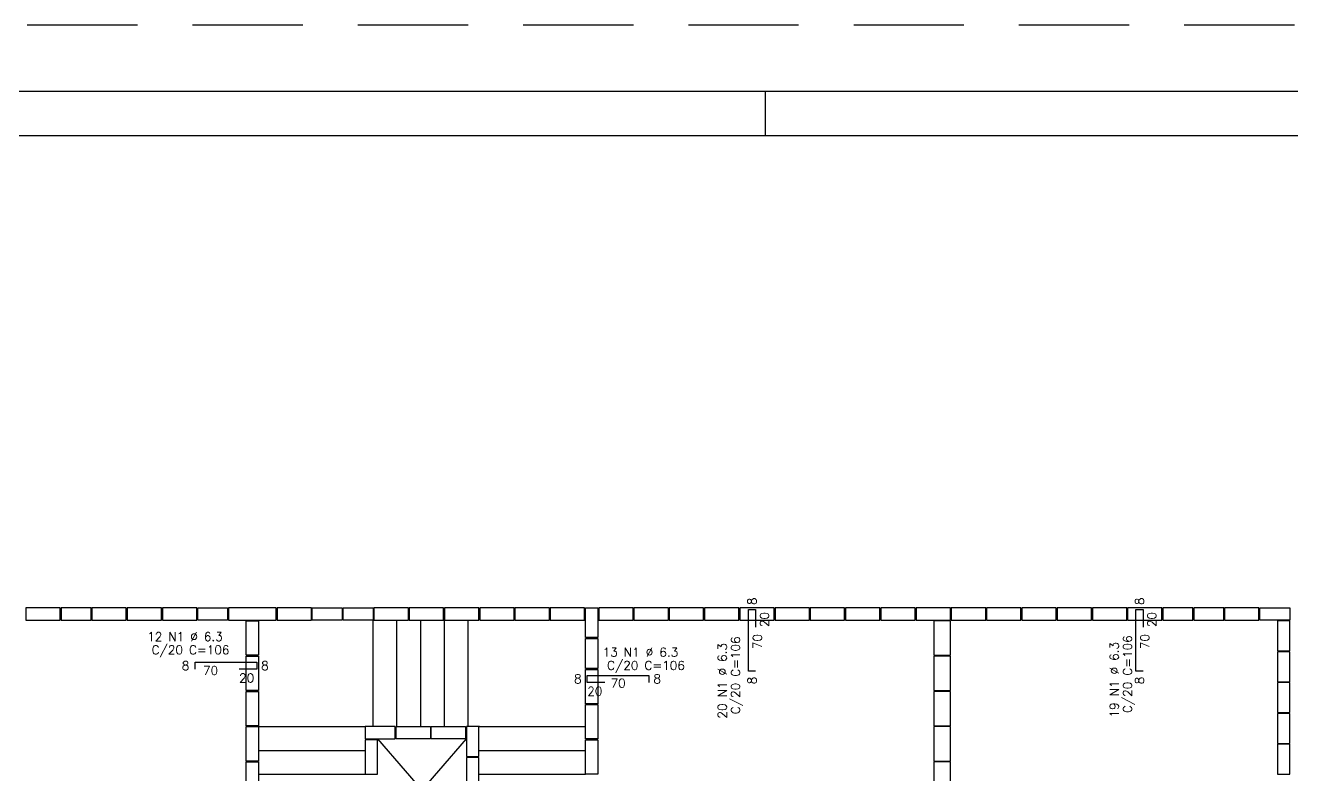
# Model space of a CAD drawing. Extents: x -1 to 121, y -1 to 86.
# Drawn here: x 46.76 to 75.49, y 68.79 to 85.8 of the extents above; entities that cross this region are included whole.
import ezdxf

# ---------------------------------------------------------------- set-up
doc = ezdxf.new("R2010")
doc.units = 0
doc.header["$MEASUREMENT"] = 0
doc.linetypes.add('HIDDEN', pattern=[0.375, 0.25, -0.125])
doc.layers.get('0').update_dxf_attribs({"linetype": 'CONTINUOUS'})
doc.layers.get('Defpoints').update_dxf_attribs({"linetype": 'CONTINUOUS'})
for name, color, linetype in [('ARQ_FOLHA', 7, 'CONTINUOUS'), ('PENA_01', 1, 'CONTINUOUS'), ('PENA_02', 2, 'CONTINUOUS'), ('PENA_03', 3, 'CONTINUOUS'), ('PENA_05', 5, 'CONTINUOUS')]:
    doc.layers.add(name, color=color, linetype=linetype)
doc.styles.get("Standard").update_dxf_attribs({"font": 'ROMANS.SHX'})

# ---------------------------------------------------------------- blocks, each defined once
blk = doc.blocks.new('FOLHA A0 - 1189 X 841')
at = {"layer": 'ARQ_FOLHA', "color": 1}
blk.add_line((-555, 831), (-555, 841), dxfattribs=at)
for points in [[(-1189, 0), (0, 0), (0, 841), (-1189, 841)], [(-10, 10), (-1164, 10), (-1164, 831), (-10, 831)]]:
    blk.add_lwpolyline(points, close=True, dxfattribs=at)
at = {"layer": 'Defpoints', "color": 8, "linetype": 'HIDDEN', "ltscale": 100}
blk.add_lwpolyline([(-1204, -15), (15, -15), (15, 856), (-1204, 856)], close=True, dxfattribs=at)
blk = doc.blocks.new('*U27')
blk.add_blockref('FOLHA A0 - 1189 X 841', (0, 0))

msp = doc.modelspace()

# ---------------------------------------------------------------- linework, layer by layer
at = {"layer": 'PENA_01', "linetype": 'Continuous'}
for p, q in [((47.549, 72.584), (46.769, 72.584)), ((46.769, 72.584), (46.769, 72.304)), ((47.549, 72.304), (47.549, 72.584)), ((48.249, 72.584), (47.569, 72.584)), ((47.569, 72.584), (47.569, 72.304)), ((48.249, 72.304), (48.249, 72.584)), ((49.049, 72.584), (48.269, 72.584)), ((48.269, 72.584), (48.269, 72.304)), ((49.049, 72.304), (49.049, 72.584)), ((49.849, 72.584), (49.069, 72.584)), ((49.069, 72.584), (49.069, 72.304)), ((49.849, 72.304), (49.849, 72.584)), ((50.649, 72.584), (49.869, 72.584)), ((49.869, 72.584), (49.869, 72.304)), ((50.649, 72.304), (50.649, 72.584)), ((50.669, 72.304), (50.669, 72.584)), ((50.669, 72.584), (51.349, 72.584)), ((51.349, 72.584), (51.349, 72.304)), ((52.449, 72.584), (51.369, 72.584)), ((51.369, 72.584), (51.369, 72.304)), ((52.449, 72.304), (52.449, 72.584)), ((53.249, 72.584), (52.469, 72.584)), ((52.469, 72.584), (52.469, 72.304)), ((53.249, 72.304), (53.249, 72.584)), ((53.269, 72.304), (53.269, 72.584)), ((53.269, 72.584), (53.949, 72.584)), ((53.949, 72.584), (53.949, 72.304)), ((53.969, 72.304), (53.969, 72.584)), ((53.969, 72.584), (54.649, 72.584)), ((54.649, 72.584), (54.649, 72.304)), ((55.449, 72.584), (54.669, 72.584)), ((54.669, 72.584), (54.669, 72.304)), ((55.449, 72.304), (55.449, 72.584)), ((56.249, 72.584), (55.469, 72.584)), ((55.469, 72.584), (55.469, 72.304)), ((56.249, 72.304), (56.249, 72.584)), ((57.049, 72.584), (56.269, 72.584)), ((56.269, 72.584), (56.269, 72.304)), ((57.049, 72.304), (57.049, 72.584)), ((57.849, 72.584), (57.069, 72.584)), ((57.069, 72.584), (57.069, 72.304)), ((57.849, 72.304), (57.849, 72.584)), ((58.649, 72.584), (57.869, 72.584)), ((57.869, 72.584), (57.869, 72.304)), ((58.649, 72.304), (58.649, 72.584)), ((59.449, 72.584), (58.669, 72.584)), ((58.669, 72.584), (58.669, 72.304)), ((59.449, 72.304), (59.449, 72.584)), ((59.469, 71.904), (59.469, 72.584)), ((59.469, 72.584), (59.749, 72.584)), ((59.749, 72.584), (59.749, 71.904)), ((60.549, 72.584), (59.769, 72.584)), ((59.769, 72.584), (59.769, 72.304)), ((60.549, 72.304), (60.549, 72.584)), ((61.349, 72.584), (60.569, 72.584)), ((60.569, 72.584), (60.569, 72.304)), ((61.349, 72.304), (61.349, 72.584)), ((62.149, 72.584), (61.369, 72.584)), ((61.369, 72.584), (61.369, 72.304)), ((62.149, 72.304), (62.149, 72.584)), ((62.949, 72.584), (62.169, 72.584)), ((62.169, 72.584), (62.169, 72.304)), ((62.949, 72.304), (62.949, 72.584)), ((63.749, 72.584), (62.969, 72.584)), ((62.969, 72.584), (62.969, 72.304)), ((63.749, 72.304), (63.749, 72.584)), ((64.549, 72.584), (63.769, 72.584)), ((63.769, 72.584), (63.769, 72.304)), ((64.549, 72.304), (64.549, 72.584)), ((65.349, 72.584), (64.569, 72.584)), ((64.569, 72.584), (64.569, 72.304)), ((65.349, 72.304), (65.349, 72.584)), ((66.149, 72.584), (65.369, 72.584)), ((65.369, 72.584), (65.369, 72.304)), ((66.149, 72.304), (66.149, 72.584)), ((66.949, 72.584), (66.169, 72.584)), ((66.169, 72.584), (66.169, 72.304)), ((66.949, 72.304), (66.949, 72.584)), ((67.749, 72.584), (66.969, 72.584)), ((66.969, 72.584), (66.969, 72.304)), ((67.749, 72.304), (67.749, 72.584)), ((68.549, 72.584), (67.769, 72.584)), ((67.769, 72.584), (67.769, 72.304)), ((68.549, 72.304), (68.549, 72.584)), ((69.349, 72.584), (68.569, 72.584)), ((68.569, 72.584), (68.569, 72.304)), ((69.349, 72.304), (69.349, 72.584)), ((70.149, 72.584), (69.369, 72.584)), ((69.369, 72.584), (69.369, 72.304)), ((70.149, 72.304), (70.149, 72.584)), ((70.949, 72.584), (70.169, 72.584)), ((70.169, 72.584), (70.169, 72.304)), ((70.949, 72.304), (70.949, 72.584)), ((71.749, 72.584), (70.969, 72.584)), ((70.969, 72.584), (70.969, 72.304)), ((71.749, 72.304), (71.749, 72.584)), ((72.549, 72.584), (71.769, 72.584)), ((71.769, 72.584), (71.769, 72.304)), ((72.549, 72.304), (72.549, 72.584)), ((73.249, 72.584), (72.569, 72.584)), ((72.569, 72.584), (72.569, 72.304)), ((73.249, 72.304), (73.249, 72.584)), ((73.949, 72.584), (73.269, 72.584)), ((73.269, 72.584), (73.269, 72.304)), ((73.949, 72.304), (73.949, 72.584)), ((74.749, 72.584), (73.969, 72.584)), ((73.969, 72.584), (73.969, 72.304)), ((74.749, 72.304), (74.749, 72.584)), ((74.769, 72.304), (74.769, 72.584)), ((74.769, 72.584), (75.449, 72.584)), ((75.449, 72.584), (75.449, 72.304)), ((46.769, 72.304), (47.549, 72.304)), ((47.569, 72.304), (48.249, 72.304)), ((48.269, 72.304), (49.049, 72.304)), ((49.069, 72.304), (49.849, 72.304)), ((49.869, 72.304), (50.649, 72.304)), ((51.349, 72.304), (50.669, 72.304)), ((51.369, 72.304), (52.449, 72.304)), ((51.769, 71.504), (51.769, 72.284)), ((51.769, 72.284), (52.049, 72.284)), ((52.049, 72.284), (52.049, 71.504)), ((52.469, 72.304), (53.249, 72.304)), ((53.949, 72.304), (53.269, 72.304)), ((54.649, 72.304), (53.969, 72.304)), ((54.649, 69.884), (54.649, 72.304)), ((54.669, 72.304), (55.449, 72.304)), ((55.189, 69.884), (55.189, 72.304)), ((55.469, 72.304), (56.249, 72.304)), ((55.729, 69.884), (55.729, 72.304)), ((56.269, 69.884), (56.269, 72.304)), ((56.269, 72.304), (57.049, 72.304)), ((56.809, 69.884), (56.809, 72.304)), ((57.069, 72.304), (57.849, 72.304)), ((57.869, 72.304), (58.649, 72.304)), ((58.669, 72.304), (59.449, 72.304)), ((59.769, 72.304), (60.549, 72.304)), ((60.569, 72.304), (61.349, 72.304)), ((61.369, 72.304), (62.149, 72.304)), ((62.169, 72.304), (62.949, 72.304)), ((62.969, 72.304), (63.749, 72.304)), ((63.769, 72.304), (64.549, 72.304)), ((64.569, 72.304), (65.349, 72.304)), ((65.369, 72.304), (66.149, 72.304)), ((66.169, 72.304), (66.949, 72.304)), ((66.969, 72.304), (67.749, 72.304)), ((67.369, 72.284), (67.369, 71.504)), ((67.749, 72.284), (67.369, 72.284)), ((67.749, 71.504), (67.749, 72.284)), ((67.769, 72.304), (68.549, 72.304)), ((68.569, 72.304), (69.349, 72.304)), ((69.369, 72.304), (70.149, 72.304)), ((70.169, 72.304), (70.949, 72.304)), ((70.969, 72.304), (71.749, 72.304)), ((71.769, 72.304), (72.549, 72.304)), ((72.569, 72.304), (73.249, 72.304)), ((73.269, 72.304), (73.949, 72.304)), ((73.969, 72.304), (74.749, 72.304)), ((75.449, 72.304), (74.769, 72.304)), ((75.449, 72.284), (75.169, 72.284)), ((75.169, 72.284), (75.169, 71.604)), ((75.449, 71.604), (75.449, 72.284)), ((59.749, 71.904), (59.469, 71.904)), ((59.469, 71.204), (59.469, 71.884)), ((59.469, 71.884), (59.749, 71.884)), ((59.749, 71.884), (59.749, 71.204)), ((75.169, 71.604), (75.449, 71.604)), ((75.449, 71.584), (75.169, 71.584)), ((75.169, 71.584), (75.169, 70.904)), ((75.449, 70.904), (75.449, 71.584)), ((52.049, 71.504), (51.769, 71.504)), ((51.769, 70.704), (51.769, 71.484)), ((51.769, 71.484), (52.049, 71.484)), ((52.049, 71.484), (52.049, 70.704)), ((67.369, 71.504), (67.749, 71.504)), ((67.369, 71.484), (67.369, 70.704)), ((67.749, 71.484), (67.369, 71.484)), ((67.749, 70.704), (67.749, 71.484)), ((59.749, 71.204), (59.469, 71.204)), ((59.469, 70.404), (59.469, 71.184)), ((59.469, 71.184), (59.749, 71.184)), ((59.749, 71.184), (59.749, 70.404)), ((52.049, 70.704), (51.769, 70.704)), ((51.769, 69.904), (51.769, 70.684)), ((51.769, 70.684), (52.049, 70.684)), ((52.049, 70.684), (52.049, 69.904)), ((67.369, 70.704), (67.749, 70.704)), ((67.369, 70.684), (67.369, 69.904)), ((67.749, 70.684), (67.369, 70.684)), ((67.749, 69.904), (67.749, 70.684)), ((75.169, 70.904), (75.449, 70.904)), ((75.449, 70.884), (75.169, 70.884)), ((75.169, 70.884), (75.169, 70.204)), ((75.449, 70.204), (75.449, 70.884)), ((59.749, 70.404), (59.469, 70.404)), ((59.469, 69.604), (59.469, 70.384)), ((59.469, 70.384), (59.749, 70.384)), ((59.749, 70.384), (59.749, 69.604)), ((75.169, 70.204), (75.449, 70.204)), ((75.449, 70.184), (75.169, 70.184)), ((75.169, 70.184), (75.169, 69.504)), ((75.449, 69.504), (75.449, 70.184)), ((52.049, 69.904), (51.769, 69.904)), ((51.769, 69.104), (51.769, 69.884)), ((51.769, 69.884), (52.049, 69.884)), ((52.049, 69.884), (54.469, 69.884)), ((52.049, 69.884), (52.049, 69.104)), ((55.149, 69.884), (54.469, 69.884)), ((54.469, 69.884), (54.469, 69.604)), ((55.149, 69.604), (55.149, 69.884)), ((55.169, 69.884), (55.949, 69.884)), ((55.169, 69.604), (55.169, 69.884)), ((55.949, 69.884), (55.949, 69.604)), ((55.969, 69.884), (56.749, 69.884)), ((55.969, 69.604), (55.969, 69.884)), ((56.749, 69.884), (56.749, 69.604)), ((56.769, 69.884), (56.769, 69.204)), ((57.049, 69.884), (56.769, 69.884)), ((57.049, 69.884), (59.469, 69.884)), ((57.049, 69.204), (57.049, 69.884)), ((67.369, 69.904), (67.749, 69.904)), ((67.369, 69.884), (67.369, 69.104)), ((67.749, 69.884), (67.369, 69.884)), ((67.749, 69.104), (67.749, 69.884)), ((54.469, 69.604), (55.149, 69.604)), ((54.749, 69.584), (54.469, 69.584)), ((54.469, 69.584), (54.469, 68.804)), ((54.749, 68.804), (54.749, 69.584)), ((55.949, 69.604), (55.169, 69.604)), ((56.749, 69.604), (55.969, 69.604)), ((59.749, 69.604), (59.469, 69.604)), ((59.469, 68.804), (59.469, 69.584)), ((59.469, 69.584), (59.749, 69.584)), ((59.749, 69.584), (59.749, 68.804)), ((52.049, 69.344), (54.469, 69.344)), ((57.049, 69.344), (59.469, 69.344)), ((75.169, 69.504), (75.449, 69.504)), ((75.449, 69.484), (75.169, 69.484)), ((75.169, 69.484), (75.169, 68.804)), ((75.449, 68.804), (75.449, 69.484)), ((52.049, 69.104), (51.769, 69.104)), ((51.769, 68.304), (51.769, 69.084)), ((51.769, 69.084), (52.049, 69.084)), ((52.049, 69.084), (52.049, 68.304)), ((56.769, 69.204), (57.049, 69.204)), ((57.049, 69.184), (56.769, 69.184)), ((56.769, 69.184), (56.769, 68.404)), ((57.049, 68.404), (57.049, 69.184)), ((67.369, 69.104), (67.749, 69.104)), ((67.369, 69.084), (67.369, 68.304)), ((67.749, 69.084), (67.369, 69.084)), ((67.749, 68.304), (67.749, 69.084)), ((52.049, 68.804), (54.469, 68.804)), ((54.469, 68.804), (54.749, 68.804)), ((57.049, 68.804), (59.469, 68.804)), ((59.749, 68.804), (59.469, 68.804)), ((75.169, 68.804), (75.449, 68.804))]:
    msp.add_line(p, q, dxfattribs=at)
at = {"layer": 'PENA_02', "linetype": 'Continuous'}
msp.add_line((57.049, 69.904), (57.049, 69.884), dxfattribs=at)
at = {"layer": 'PENA_03', "linetype": 'Continuous'}
for p, q in [((54.749, 69.604), (56.769, 67.284)), ((54.749, 67.284), (56.769, 69.604))]:
    msp.add_line(p, q, dxfattribs=at)
at = {"layer": 'PENA_05', "linetype": 'Continuous'}
for p, q in [((63.168, 71.144), (63.168, 72.544)), ((63.168, 72.544), (63.328, 72.544)), ((63.328, 72.544), (63.328, 72.144)), ((71.959, 71.144), (71.959, 72.544)), ((71.959, 72.544), (72.119, 72.544)), ((72.119, 72.544), (72.119, 72.144)), ((50.609, 71.188), (50.609, 71.348)), ((50.609, 71.348), (52.009, 71.348)), ((52.009, 71.348), (52.009, 71.188)), ((52.009, 71.188), (51.609, 71.188)), ((59.509, 70.887), (59.509, 71.047)), ((59.509, 71.047), (60.909, 71.047)), ((60.909, 71.047), (60.909, 70.887)), ((63.328, 71.144), (63.168, 71.144)), ((72.119, 71.144), (71.959, 71.144)), ((59.909, 70.887), (59.509, 70.887))]:
    msp.add_line(p, q, dxfattribs=at)

# ---------------------------------------------------------------- block references
at = {"xscale": 0.09999999999999938, "yscale": 0.09999999999999938, "zscale": 0.09999999999999938}
msp.add_blockref('*U27', (119.054, 0.201), dxfattribs=at)

# ---------------------------------------------------------------- texts
at = {"layer": 'PENA_03', "linetype": 'Continuous'}
for s, p in [('8', (63.348, 72.644)), ('8', (72.139, 72.644)), ('20', (63.628, 72.144)), ('20', (72.419, 72.144)), ('C/20 C=106', (62.973, 70.167)), ('70', (63.468, 71.644)), ('C/20 C=106', (71.866, 70.191)), ('70', (72.259, 71.644)), ('20 N1 %%c 6.3', (62.673, 70.067)), ('19 N1 %%c 6.3', (71.566, 70.091)), ('8', (63.348, 70.844)), ('8', (72.139, 70.844))]:
    msp.add_text(s, height=0.2, rotation=90, dxfattribs=at).set_placement(p)
for s, p in [('12 N1 %%c 6.3', (49.524, 71.826)), ('C/20 C=106', (49.624, 71.526)), ('13 N1 %%c 6.3', (59.858, 71.474)), ('8', (50.309, 71.168)), ('70', (50.79, 71.058)), ('8', (52.109, 71.168)), ('C/20 C=106', (59.958, 71.174)), ('20', (51.609, 70.888)), ('8', (59.209, 70.867)), ('70', (60.038, 70.771)), ('8', (61.009, 70.867)), ('20', (59.509, 70.587))]:
    msp.add_text(s, height=0.2, dxfattribs=at).set_placement(p)

doc.saveas('drawing.dxf')
